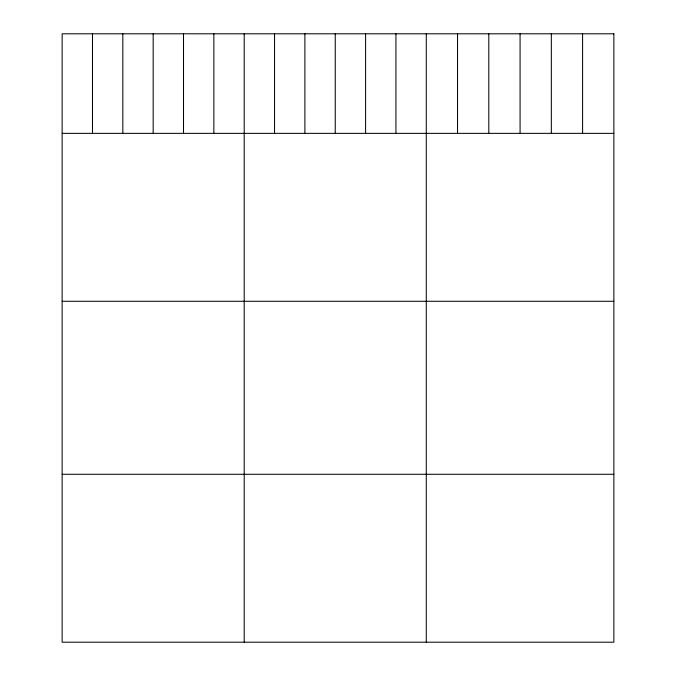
<?xml version="1.0" encoding="UTF-8"?>
<svg xmlns="http://www.w3.org/2000/svg" width="676" height="676" viewBox="0 0 676 676"><rect width="100%" height="100%" fill="white"/><g stroke="black" fill="none" stroke-linecap="round" stroke-linejoin="round"><path stroke-width="1.01" d="M62.141 133.358L613.859 133.358M62.141 301.276L613.859 301.276M62.141 474.282L613.859 474.282M582.594 33.8L582.594 133.358M551.329 33.8L551.329 133.358M520.072 33.8L520.072 133.358M488.807 33.8L488.807 133.358M457.542 33.8L457.542 133.358M426.277 33.8L426.277 642.2M395.933 33.8L395.933 133.358M365.589 33.8L365.589 133.358M335.245 33.8L335.245 133.358M304.893 33.8L304.893 133.358M274.549 33.8L274.549 133.358M244.205 33.8L244.205 642.2M213.861 33.8L213.861 133.358M183.517 33.8L183.517 133.358M153.173 33.8L153.173 133.358M122.829 33.8L122.829 133.358M92.485 33.8L92.485 133.358M613.859 33.8L62.141 33.8L62.141 642.2L613.859 642.2L613.859 33.8"/></g></svg>
